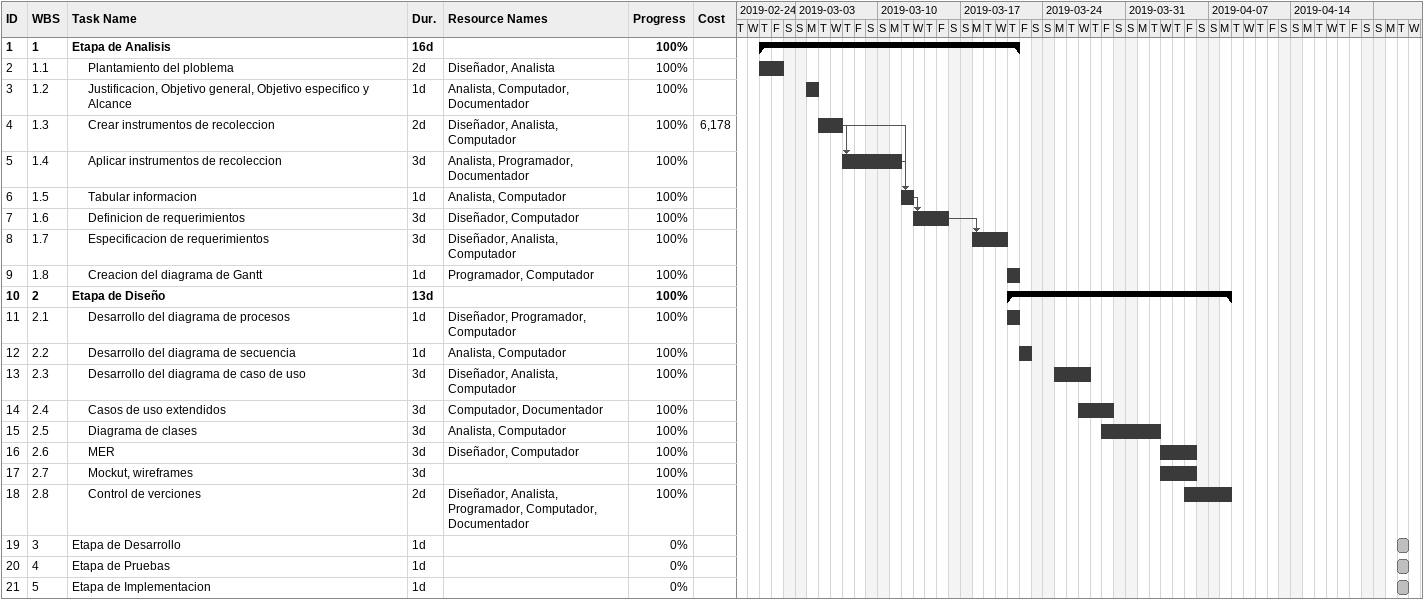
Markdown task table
| ID | WBS | Task | Duration | Start | Finish | Predecessors | Resources | % complete | Cost |
|---|---|---|---|---|---|---|---|---|---|
| 1 | 1 | **Etapa de Analisis** | 16d | 2019-02-28 | 2019-03-21 |  |  | 100 |  |
| 2 | 1.1 | Plantamiento del ploblema | 2d | 2019-02-28 | 2019-03-01 |  | Diseñador, Analista | 100 |  |
| 3 | 1.2 | Justificacion, Objetivo general, Objetivo especifico y Alcance | 1d | 2019-03-04 | 2019-03-04 |  | Analista, Computador, Documentador | 100 |  |
| 4 | 1.3 | Crear instrumentos de recoleccion | 2d | 2019-03-05 | 2019-03-06 |  | Diseñador, Analista, Computador | 100 | 6178 |
| 5 | 1.4 | Aplicar instrumentos de recoleccion | 3d | 2019-03-07 | 2019-03-11 | 4 | Analista, Programador, Documentador | 100 |  |
| 6 | 1.5 | Tabular informacion | 1d | 2019-03-12 | 2019-03-12 | 4, 5 | Analista, Computador | 100 |  |
| 7 | 1.6 | Definicion de requerimientos | 3d | 2019-03-13 | 2019-03-15 | 6 | Diseñador, Computador | 100 |  |
| 8 | 1.7 | Especificacion de requerimientos | 3d | 2019-03-18 | 2019-03-20 | 7 | Diseñador, Analista, Computador | 100 |  |
| 9 | 1.8 | Creacion del diagrama de Gantt | 1d | 2019-03-21 | 2019-03-21 |  | Programador, Computador | 100 |  |
| 10 | 2 | **Etapa de Diseño** | 13d | 2019-03-21 | 2019-04-08 |  |  | 100 |  |
| 11 | 2.1 | Desarrollo del diagrama de procesos | 1d | 2019-03-21 | 2019-03-21 |  | Diseñador, Programador, Computador | 100 |  |
| 12 | 2.2 | Desarrollo del diagrama de secuencia | 1d | 2019-03-22 | 2019-03-22 |  | Analista, Computador | 100 |  |
| 13 | 2.3 | Desarrollo del diagrama de caso de uso | 3d | 2019-03-25 | 2019-03-27 |  | Diseñador, Analista, Computador | 100 |  |
| 14 | 2.4 | Casos de uso extendidos | 3d | 2019-03-27 | 2019-03-29 |  | Computador, Documentador | 100 |  |
| 15 | 2.5 | Diagrama de clases | 3d | 2019-03-29 | 2019-04-02 |  | Analista, Computador | 100 |  |
| 16 | 2.6 | MER | 3d | 2019-04-03 | 2019-04-05 |  | Diseñador, Computador | 100 |  |
| 17 | 2.7 | Mockut, wireframes | 3d | 2019-04-03 | 2019-04-05 |  |  | 100 |  |
| 18 | 2.8 | Control de verciones | 2d | 2019-04-05 | 2019-04-08 |  | Diseñador, Analista, Programador, Computador, Documentador | 100 |  |
| 19 | 3 | Etapa de Desarrollo | 1d | 2019-04-23 | 2019-04-23 |  |  | 0 |  |
| 20 | 4 | Etapa de Pruebas | 1d | 2019-04-23 | 2019-04-23 |  |  | 0 |  |
| 21 | 5 | Etapa de Implementacion | 1d | 2019-04-23 | 2019-04-23 |  |  | 0 |  |
